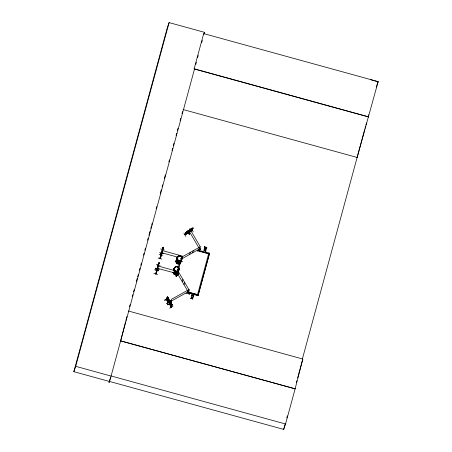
<?xml version="1.0" encoding="UTF-8"?>
<svg xmlns="http://www.w3.org/2000/svg" width="452" height="452" viewBox="0 0 452 452"><rect width="100%" height="100%" fill="white"/><g stroke="black" fill="none" stroke-linecap="round" stroke-linejoin="round"><path stroke-width="0.68" d="M158.313 265.064L157.177 268.567L158.194 264.861M160.663 256.357L160.884 256.064L159.935 258.369M160.827 255.16C160.782 256.244 162.014 250.973 162.144 251.922M162.415 250.244L161.381 252.973L161.68 253.137M162.545 249.521L161.522 253.165M156.703 271.652C155.669 274.082 157.991 268.629 156.912 269.409M160.613 256.917L161.703 253.261M159.884 258.482L161.059 254.826M173.805 270.138A2.418 2.362 19.3 0 1 174.512 268.471L174.619 268.584M180.964 261.143A2.418 2.362 19.3 0 1 177.63 263.29A2.418 2.362 19.3 0 1 176.839 259.414L176.952 259.25M177.438 257.911L177.8 257.764M177.794 257.821L177.455 257.889M178.308 269.239L178.45 269.742L178.303 269.256M181.54 259.019L181.02 259.041L180.986 258.6M181.557 258.759L181.043 258.821M181.647 258.883L181.365 258.51M157.115 270.098L157.013 270.381M161.319 254.629L159.918 258.437M170.636 302.456L171.257 300.303L170.59 301.501M188.196 292.721C188.145 293.286 186.772 292.145 187.908 291.37M199.315 248.651L198.71 250.289L199.174 250.154M199.179 250.114L198.71 250.267M157.194 269.946L156.68 271.347M184.924 234.684L185.834 232.526L186.998 231.808M185.992 232.413C184.026 237.187 186.439 232.865 185.687 232.577L184.908 234.735L188.23 232.893L189.727 228.757L200.112 246.464L198.829 250.34M192.298 230.192L188.93 232.142L192.258 230.232M157.093 269.929C156.691 268.838 157.578 269.403 156.889 269.465M162.76 249.069L162.873 248.566L162.087 251.414M161.172 255.047L161.324 254.261M162.675 249.368L162.788 248.866M162.709 249.267L162.601 249.741M158.443 265.087L158.341 265.42M158.556 264.539L158.669 264.03L157.923 266.889M161.161 254.956L161.115 255.199M161.291 254.465L161.426 253.996L161.053 253.832M162.624 249.566L162.545 249.95M156.46 271.822L156.787 271.149M157.929 266.431L158.251 265.759M160.901 256.075L160.912 255.77M159.008 263.036L159.098 262.68L159.053 263.047M161.878 252.617L161.754 252.934M163.251 247.577L163.302 247.21L162.76 249.171M120.644 340.881L295.128 388.822L120.644 340.881L125.549 321.864M125.899 320.502L126.95 316.428M157.093 270.03L157.499 268.725L157.166 269.816M158.833 263.849L158.963 263.335M162.957 248.43L163.166 247.865M295.088 388.923L302.795 359.029L302.388 358.916L364.668 129.713M154.9 269.793L158.663 270.799M160.567 248.933L164.308 250.007M160.115 265.431L156.375 264.375M159.093 254.369L162.895 255.21M160.341 255.674L161.533 252.013L160.358 255.674M156.347 271.194L157.336 267.482M160.55 255.73L161.528 252.013M157.635 267.172L157.94 267.392L157.635 267.172L156.821 269.448M157.381 269.194L157.206 269.46M163.025 248.182L162.833 248.956M176.619 274.635L176.89 274.952L176.591 274.714M176.596 274.697C176.026 275.059 178.088 271.895 177.257 272.714A2.429 2.373 19.3 0 0 177.766 268.98A2.418 2.362 19.3 0 1 177.257 272.725A2.418 2.362 19.3 0 0 177.732 269.059M177.421 273.709L176.421 276.726L177.246 273.618M177.286 273.675L176.455 276.686M157.121 269.725L156.968 270.516M158.584 264.335L158.398 265.205M109.373 381.403L109.039 382.641L110.893 377.347M157.352 269.042L157.093 270.16M158.821 263.646L158.115 266.087M160.884 255.877L161.556 253.578M162.347 250.487L163.07 248.007M295.128 388.822L285.568 424.004L111.119 375.968L109.215 381.409L73.84 371.668L167.24 27.939L169.11 22.6L204.479 32.341L203.925 34.38M73.84 371.668L75.71 366.329L169.11 22.6M129.509 306.716L130.063 304.676M132.233 296.698L132.786 294.659M133.577 291.732L134.131 289.692M136.301 281.726L137.278 278.11M137.651 276.748L138.205 274.703M139.448 270.155L140.001 268.115M140.798 265.171L141.352 263.126M143.516 255.182L144.069 253.143M144.866 250.188L145.425 248.142M147.584 240.21L148.137 238.164M148.94 235.198L149.985 231.362M150.793 228.39L151.347 226.345M151.652 225.237L152.205 223.192M156.155 208.638L156.714 206.592M160.228 193.654L161.268 189.84M162.082 186.84L162.635 184.8M164.302 178.67L165.336 174.867M168.85 161.935L169.404 159.895M171.997 150.369L172.551 148.324M173.37 145.295L173.924 143.25M176.065 135.391L176.619 133.351M177.438 130.312L177.998 128.266M180.133 120.418L180.687 118.379M181.981 113.61L182.535 111.571M368.544 116.978L194.094 68.936L203.711 33.601L378.16 81.637L357.131 157.454M194.507 69.049L111.079 376.07L75.71 366.329M195.801 64.291L196.354 62.252M197.648 57.494L198.202 55.455M201.711 42.539L202.264 40.499M154.889 269.833L158.692 270.675M155.307 268.307L159.059 269.33M159.579 252.595L163.325 253.634M161.381 253.097L162.353 249.425M155.906 273.923L156.855 270.29M158.296 265.821C157.833 267.697 159.172 261.488 158.94 263.211M162.364 250.832L163.104 247.374L163.144 247.741M156.833 271.211L156.652 271.68L157.567 268.273L157.307 268.121M157.658 274.494L153.906 273.46M161.839 259.092L158.11 257.996M178.32 267.426L179.404 263.448L180.133 263.652L178.693 268.929M198.857 250.312L209.581 253.165L198.066 295.546L187.314 292.659L187.507 291.947M198.637 250.99L208.66 253.679L198.637 250.99L198.852 250.21M192.755 299.088L191.93 298.201L190.767 298.569L191.767 297.987L191.111 297.303C191.032 296.094 193.145 299.608 191.173 297.066M193.405 296.715L192.58 295.828L191.411 296.196L191.507 295.857C193.705 296.122 190.563 293.981 192.394 295.653L191.507 295.857M191.744 294.97L191.834 294.647L192.631 295.563L193.818 295.19L192.631 295.563M204.954 250.278L205.762 251.21L204.954 250.278L203.79 250.645L204.79 250.058L204.134 249.374L204.79 250.058M204.123 249.419L204.214 249.097L205.01 250.012L206.191 249.64L205.18 250.233L205.841 250.928L205.18 250.233M206.841 247.261L205.654 247.639L204.841 246.764L205.654 247.639L206.841 247.261L205.824 247.854L206.485 248.555C206.248 249.312 205.355 246.764 204.434 248.267L205.434 247.679L204.784 246.995L205.434 247.679M204.767 247.041L204.858 246.719M192.738 299.134L192.168 298.117L193.173 297.569L191.987 297.941M193.388 296.761L192.801 295.783L193.818 295.19M205.762 251.21L205.858 250.883M198.044 295.614L209.581 253.165M365.035 128.362L365.589 126.328M365.956 124.978L366.504 122.944M368.16 116.859L368.713 114.825M109.226 381.364L283.675 429.4L285.15 423.987M286.8 417.897L287.353 415.868M296.365 382.714L296.913 380.686M297.648 377.979L302.812 358.984L302.399 358.871M158.556 264.635L158.793 263.759M156.708 271.234L157.002 270.228M177.755 263.895L177.76 263.883A2.429 2.373 19.3 0 0 180.727 260.996A2.418 2.362 19.3 0 1 177.755 263.883A2.418 2.362 19.3 0 1 176.664 259.911A2.429 2.373 19.3 0 0 177.76 263.872M155.347 268.149L159.127 269.093M162.731 249.504L160.793 255.273M157.064 270.364L155.742 273.878M158.528 264.968L156.629 270.624M160.901 256.222L161.771 252.804L161.5 252.691L178.173 257.261M161.296 254.561L161.533 253.753M162.754 249.334L162.528 250.08M162.895 248.6L163.099 247.928M161.381 254.001L161.59 253.312M161.42 254.013L161.63 253.323M157.386 268.776L157.177 269.471L157.426 268.787M204.067 33.527L204.479 32.341M163.104 247.374L162.285 249.803M163.302 247.21L162.415 249.871M161.115 253.922L162.257 250.538L182.258 256.041L181.693 257.646M161.138 253.815L161.454 253.854M162.68 249.521L162.861 249.08M161.839 252.606L160.104 258.414M161.37 254.352L161.675 253.465M161.065 255.47L161.398 254.476M160.652 256.928L160.906 256.188M158.901 262.844L158.093 265.234M158.183 265.38L159.144 262.691L158.296 265.03M156.884 269.482L158.059 266.002L178.054 271.511L176.856 274.974M158.477 264.991L158.579 264.697M158.629 264.426L158.94 263.539M158.324 265.544L158.658 264.55M156.72 270.776L157.974 267.262M183.947 233.13L185.868 236.469M185.868 232.509L185.862 233.277M187.281 231.526L187.942 231.158M187.32 231.271L189.269 234.588M188.67 232.012C189.868 232.322 182.874 235.023 189.156 231.735M187.879 230.424L189.863 233.695M188.021 231.362L186.817 232.424L187.094 231.543L188.162 230.944L186.54 232.125L187.139 232.023C184.631 233.712 189.433 231.051 187.597 231.774L188.569 231.057M188.088 231.243L187.077 231.593L186.269 232.729L188.399 231.548M185.834 232.526L188.976 230.757L188.072 233.113M164.788 300.156L167.602 298.58L164.816 300.139M188.326 233.023L189.388 229.989M188.648 232.475L189.625 229.859M188.846 232.3L189.693 229.978M190.925 229.141L192.1 228.232L190.241 230.017L192.151 228.966L191.535 229.057L192.343 228.373L192.004 228.492M166.647 299.552C165.5 297.811 169.319 304.224 168.297 302.106C169.975 295.557 168.794 308.089 166.669 299.586M191.032 228.831L190.755 229.706L191.959 228.644M166.438 299.235L167.381 296.913L167.641 297.23M191.219 228.808L191.88 228.441M191.258 228.554L193.247 231.819M167.398 296.953L166.539 299.23L168.528 302.456M167.364 297.495L166.641 299.665L167.483 297.427L167.189 297.196L167.483 297.427M166.624 299.213L166.782 299.523M192.507 228.339L190.998 228.842M175.574 275.957L178.365 274.398M168.048 297.908L167.867 298.535L168.46 299.552L168.76 298.71L168.121 297.71M181.433 259.544L181.789 258.516M181.862 258.307L182.427 256.702L200.321 246.781L199.1 250.267M182.026 258.228L181.467 259.742M191.897 230.48C194.196 224.582 190.84 231.916 192.286 230.232M182.275 257.832C181.828 257.324 182.218 259.55 181.529 259.923M177.111 273.104L176.472 274.839L176.862 274.873M192.676 228.322L192.914 228.04L192.23 230.079M192.219 230.345L193.094 228.011L192.699 228.113M166.748 303.512L170.121 301.608L166.777 303.495M177.291 275.036L177.37 275.432L178.399 271.703L188.783 289.41L188.224 291.015M177.37 274.974L178.06 272.935L177.342 275.341M177.879 274.262L177.393 275.466L177.365 275.082M169.037 300.083L168.172 302.218M170.477 303.219L167.681 304.829L170.489 303.236M168.489 302.552C171.438 300.783 164.669 292.67 169.234 300.168M169.195 301.038L171.02 304.428M169.443 303.789L170.257 301.552L169.494 304.303L170.359 302.066L170.065 301.834L170.359 302.066M170.483 302.128L171.477 299.292L189.371 289.37L188.151 292.856M170.715 301.846L171.257 300.303M171.127 302.552L171.511 303.207M171.506 303.631L171.336 304.185L170.743 303.168L170.98 302.303L171.619 303.394M169.347 303.936L171.229 307.219L171.037 306.97C173.941 299.569 169.314 312.575 172.15 304.784L170.218 301.569M171.913 304.716L171.037 306.97M189.512 254.493L190.258 252.357M182.196 281.59L182.941 279.455M192.586 252.787L193.337 250.657M183.981 284.636L184.727 282.5M200.694 249.001L197.428 251.024L200.677 248.916M199.061 249.849L198.739 249.487L198.931 249.933M199.795 247.962L198.773 250.233M200.151 251.758L198.49 249.012L200.14 251.736M186.004 293.8L189.332 291.902M187.314 292.659L187.574 292.495M188.151 291.224L187.603 292.879L187.563 292.404L198.066 295.546M188.151 290.41L188.444 290.642L187.704 292.76M187.829 292.992L188.846 290.551L187.806 292.749M188.846 290.551L188.055 292.687L189.332 294.269M204.434 248.267L205.603 247.899M204.513 247.973L205.417 247.724M206.101 249.979L205.191 250.188M190.767 298.569L191.93 298.201M192.168 298.117L193.089 297.862M208.83 253.03L197.315 295.41M376.25 87.083L378.16 81.637M283.675 429.4L285.568 424.004M188.524 232.096L188.733 232.407M177.161 275.121L177.37 275.432M187.58 292.845L187.399 292.45L187.631 292.8M169.455 303.908L171.364 307.032M174.466 268.443L174.856 268.398M181.066 258.719L181.122 258.94M181.614 258.968L199.569 248.916M178.15 269.358L178.184 269.833L178.709 269.601M157.239 268.268L177.303 273.646M188.535 232.074L188.693 232.384M187.964 232.927L188.738 231.04M173.901 270.07L174.235 270.03M178.128 269.262L178.043 269.697M176.54 274.901L176.885 274.686M185.857 233.339L188.891 231.396L185.586 233.226M190.309 230.334L192.846 228.718M188.269 233.046L185.054 234.825M192.337 228.831L190.682 229.915L190.207 230.011L190.959 229.124L190.156 229.52M181.229 258.273A2.418 2.362 19.3 0 1 180.529 261.392A2.418 2.362 19.3 0 1 177.291 260.928A2.418 2.362 19.3 0 1 177.427 257.736L177.495 257.674A2.418 2.362 19.3 0 0 177.325 260.832A2.418 2.362 19.3 0 0 180.563 261.29A2.418 2.362 19.3 0 0 181.263 258.177A2.458 2.401 19.3 0 1 180.574 261.358A2.458 2.401 19.3 0 1 177.274 260.923A2.458 2.401 19.3 0 1 177.41 257.674L177.534 257.674M181.02 258.516L181.551 258.527M178.105 269.251L178.732 269.426M156.957 269.222L157.256 269.319M180.986 260.188L182.111 261.764L181.162 260.058M186.891 233.062L189.021 231.633M200.688 248.939L197.338 250.803M181.953 261.855L181.133 260.098M200.1 251.792L198.959 249.487M178.06 272.935L178.122 273.296M175.534 275.957L178.246 274.268M171.325 300.416L170.952 300.473M170.291 302.727L170.573 302.552M191.964 228.52L193.055 228.034M190.173 229.554L192.914 228.04M188.026 231.238L189.134 230.689M186.06 232.526L185.687 232.577M190.292 230.3L192.377 229.187M190.281 231.175L192.19 230.096M184.958 234.661L188.235 232.808M167.381 296.913L167.607 297.246M167.093 297.636L167.24 298.292M167.5 298.467L164.805 300.196M168.692 298.998L168.104 297.665M169.014 300.908L168.709 300.795M170.726 301.427L188.62 291.506M169.969 302.275L171.924 305.524M170.89 302.569L170.596 302.134L170.67 303.377L171.511 304.772L171.189 303.744L171.698 304.145L170.63 302.303L170.929 303.292L170.483 303.043M170.381 303.106L167.692 304.778M171.528 303.654L171.658 304.733L170.54 303.139M171.963 304.399L172.172 304.817M189.185 294.354L187.523 291.574M187.495 231.17L189.45 234.486M178.546 269.81L178.201 269.804M194.151 68.783L368.6 116.819M183.094 109.531L357.538 157.567M157.675 268.081L157.55 268.403M156.821 270.409L155.703 273.997L156.68 271.528M188.196 292.065L197.53 294.636L188.84 292.314M128.351 310.993L302.795 359.029M370.533 79.654L378.104 81.789M205.587 247.945L206.411 248.832M169.477 303.795L171.348 307.134M168.071 297.953L167.72 297.495L167.794 298.744L168.782 300.094L168.664 298.97M188.981 230.893L199.021 248.007M177.647 273.839L187.699 290.969M170.912 302.682L171.511 303.693M172.98 306.292L169.658 308.191M171.8 304.784L171.975 305.083M168.924 300.145L169.099 300.444M170.031 302.292L170.155 302.908M181.275 258.222A2.458 2.401 19.3 0 1 180.563 261.386A2.458 2.401 19.3 0 1 177.286 260.889A2.458 2.401 19.3 0 1 177.421 257.64M181.738 258.182A2.458 2.401 19.3 0 1 178.738 261.092A2.458 2.401 19.3 0 1 177.63 257.052M181.676 258.256A2.418 2.362 19.3 0 1 179.664 261.194A2.418 2.362 19.3 0 1 176.93 258.81M177.009 258.199A2.418 2.362 19.3 0 1 177.636 257.143M181.71 258.16A2.418 2.362 19.3 0 1 178.76 261.024A2.418 2.362 19.3 0 1 177.67 257.047M181.015 261.109A2.458 2.401 19.3 0 1 177.63 263.29A2.458 2.401 19.3 0 1 176.822 259.352A2.418 2.362 19.3 0 0 177.664 263.188A2.418 2.362 19.3 0 0 180.998 261.041M181.359 260.007A2.418 2.362 19.3 0 1 178.325 262.262A2.418 2.362 19.3 0 1 176.851 258.77M178.308 269.008A2.418 2.362 19.3 0 1 174.517 271.822M174.11 271.307A2.458 2.401 19.3 0 0 177.466 272.234A2.458 2.401 19.3 0 0 178.354 268.957A2.418 2.362 19.3 0 1 177.466 272.132M174.495 268.409A2.458 2.401 19.3 0 0 173.867 270.725A2.458 2.401 19.3 0 1 174.506 268.381A2.418 2.362 19.3 0 0 173.924 270.652M173.636 270.629A2.418 2.362 19.3 0 1 174.336 268.963A2.429 2.373 19.3 0 0 173.63 270.612M174.726 271.228A2.418 2.362 19.3 0 0 177.06 271.872A2.458 2.401 19.3 0 0 178.806 268.951A2.458 2.401 19.3 0 1 177.088 271.844A2.458 2.401 19.3 0 1 174.082 270.104A2.458 2.401 19.3 0 1 175.811 267.177M177.082 271.878A2.458 2.401 19.3 0 1 174.071 270.138A2.458 2.401 19.3 0 1 175.8 267.211M176.885 272.364A2.418 2.362 19.3 0 1 174.167 271.228M178.76 268.991A2.418 2.362 19.3 0 1 177.642 271.646M174.336 270.737A2.418 2.362 19.3 0 1 175.218 267.511M178.365 268.923A2.458 2.401 19.3 0 1 177.478 272.2M176.885 272.437A2.458 2.401 19.3 0 1 174.122 271.279M178.794 268.895A2.418 2.362 19.3 0 1 177.094 271.776A2.418 2.362 19.3 0 1 174.133 270.064A2.418 2.362 19.3 0 1 175.834 267.183M177.726 273.059A2.418 2.362 19.3 0 1 173.302 272.432M174.421 269.776A2.418 2.362 19.3 0 0 173.54 270.635A2.418 2.362 19.3 0 1 174.127 269.561M177.964 271.262A2.418 2.362 19.3 0 1 177.969 272.488M178.015 271.217A2.458 2.401 19.3 0 1 176.286 274.144A2.458 2.401 19.3 0 1 173.274 272.403M174.415 269.714A2.458 2.401 19.3 0 0 173.517 270.578A2.458 2.401 19.3 0 1 174.122 269.465M177.794 272.985A2.418 2.362 19.3 0 1 173.043 272.307A2.429 2.373 19.3 0 0 177.805 272.985M176.659 273.008A2.418 2.362 19.3 0 1 174.325 272.37M173.613 270.686A2.418 2.362 19.3 0 1 174.319 269.019M178.314 271.223A2.458 2.401 19.3 0 1 177.602 272.918M177.094 273.29A2.458 2.401 19.3 0 1 173.737 272.37A2.418 2.362 19.3 0 0 177.054 273.324M177.998 271.166A2.418 2.362 19.3 0 1 176.297 274.042A2.418 2.362 19.3 0 1 173.336 272.33M173.574 270.533A2.418 2.362 19.3 0 1 174.455 269.68M178.252 271.285A2.418 2.362 19.3 0 1 177.551 272.952M178.291 271.189A2.418 2.362 19.3 0 1 177.585 272.855M177.088 273.223A2.418 2.362 19.3 0 1 173.788 272.313M173.54 270.516A2.418 2.362 19.3 0 1 174.161 269.46M181.495 257.12L181.8 257.341L181.495 257.12M178.348 262.2L178.342 262.216A2.418 2.362 19.3 0 0 181.382 259.957A2.429 2.373 19.3 0 1 178.342 262.216A2.429 2.373 19.3 0 1 176.862 258.713A2.418 2.362 19.3 0 0 178.348 262.205M158.855 263.386L158.646 264.075L158.855 263.386M199.598 247.397L199.66 247.764L199.598 247.397M167.257 298.252L168.76 300.812L167.257 298.252M168.636 300.134L167.517 298.247L168.048 298.659L167.754 297.715L168.822 299.49L168.313 299.105L168.636 300.134M177.466 259.408A2.418 2.362 19.3 0 0 181.647 259.459A2.429 2.373 19.3 0 0 179.546 255.872A2.429 2.373 19.3 0 0 177.455 259.414A2.429 2.373 19.3 0 0 181.647 259.482A2.418 2.362 19.3 0 0 179.546 255.877A2.429 2.373 19.3 0 0 177.45 259.431A2.429 2.373 19.3 0 0 181.653 259.465A2.429 2.373 19.3 0 0 179.54 255.888A2.418 2.362 19.3 0 0 177.466 259.408M177.444 259.459A2.418 2.362 19.3 0 0 181.631 259.51A2.418 2.362 19.3 0 0 179.529 255.928A2.418 2.362 19.3 0 0 177.444 259.459M178.15 262.776A2.458 2.401 19.3 0 0 181.145 259.866A2.418 2.362 19.3 0 1 178.173 262.702A2.418 2.362 19.3 0 1 177.082 258.725A2.458 2.401 19.3 0 0 178.15 262.776M174.342 272.313A2.418 2.362 19.3 0 0 176.675 272.957A2.429 2.373 19.3 0 1 174.348 272.302M174.545 270.143A2.418 2.362 19.3 0 0 178.732 270.194A2.429 2.373 19.3 0 0 176.63 266.607A2.429 2.373 19.3 0 0 174.54 270.149A2.429 2.373 19.3 0 0 178.732 270.217A2.418 2.362 19.3 0 0 176.63 266.612A2.429 2.373 19.3 0 0 174.534 270.166A2.429 2.373 19.3 0 0 178.738 270.2A2.429 2.373 19.3 0 0 176.625 266.623A2.418 2.362 19.3 0 0 174.545 270.143M174.528 270.194A2.418 2.362 19.3 0 0 178.709 270.245A2.418 2.362 19.3 0 0 176.613 266.663A2.418 2.362 19.3 0 0 174.528 270.194"/></g></svg>
